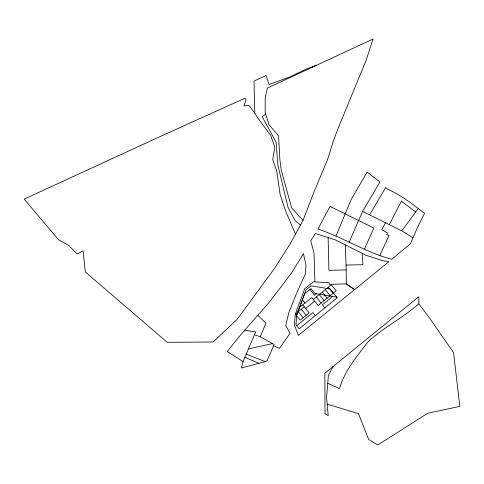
<?xml version="1.0" encoding="UTF-8"?>
<svg xmlns="http://www.w3.org/2000/svg" width="484" height="484" viewBox="0 0 484 484"><rect width="100%" height="100%" fill="white"/><g stroke="black" fill="none" stroke-linecap="round" stroke-linejoin="round"><path stroke-width="0.73" d="M254.808 113.25L249.036 105.452L244.003 105.929L246.029 99.91L245.025 98.179L161.668 135.835L24.2 199.099L58.467 239.665L69.037 245.672L77.18 254.094L83.042 250.809L85.317 271.966L167.27 342.339L213.111 341.988L237.178 319.295L274.355 268.656L289.97 244.184L295.512 234.171L285.608 211.036L280.175 194.725L276.739 171.046L272.728 159.514L274.803 147.239L270.719 135.49L258.922 119.596L254.808 113.25L254.015 81.028L266.043 75.474L269.013 84.512L289.535 77.083L306.239 69.067L316.469 65.286L311.593 67.566M327.783 383.31L328.34 375.463L333.258 366.376L418.817 296.698L418.829 303.849L428.225 316.173L453.581 352.636L459.8 406.385L427.699 413.257L377.877 444.947L368.663 439.478L358.487 413.645L327.208 404.14L326.531 397.503L327.783 383.31L339.417 388.585C344.711 370.744 356.92 356.266 368.082 341.752C383.594 327.365 402.888 317.843 418.829 303.849M243.047 361.566L241.389 367.973L266.182 361.397L267.108 360.653L274.156 344.541L260.192 336.755L254.451 334.728L243.047 361.566L227.335 351.565C240.633 334.021 255.715 317.958 270.005 301.344L291.888 272.462L303.407 253.58L305.991 265.28L305.325 274.168L297.557 290.957L288.809 312.64L285.76 325.563L290.049 333.24L279.462 348.438L273.642 345.764M296.74 315.181L304.751 293.679L310.952 288.627L314.902 293.479L336.822 297.17M303.02 220.323L314.285 191.301L327.614 159.387L333.615 140.197L337.747 129.301L366.303 59.841L373.019 39.053L267.422 88.07L265.208 97.762L265.19 111.211L265.686 114.073L268.971 124.66L278.566 135.865L279.909 160.131L281.307 170.483L291.737 208.047L303.02 220.323L295.512 234.171M364.385 249.127L373.854 228.031L330.058 206.408L317.909 228.974C343.162 237.499 365.928 252.327 391.707 259.351L410.426 243.712L417.099 228.4L424.529 213.42C412.84 204.181 400.958 195.106 387.242 189.014L385.712 187.532L369.588 214.866M336.029 235.92L351.075 199.674L367.126 172.092L379.91 181.936L362.576 211.393L349.17 242.175M260.192 336.755L265.904 323.227L258.026 315.471M254.451 334.728L255.661 332.006L244.517 330.149M379.692 255.812L388.961 235.569L386.728 234.45L387.539 232.979L381.761 229.743L385.573 222.791M389.36 224.667L401.381 201.181L415.695 212.01M362.576 211.393L401.762 230.814L418.2 208.634M333.258 366.376L324.867 373.243L325.006 413.735L328.188 415.587L327.208 404.14M299.65 307.376L311.702 297.551L318.157 305.471L336.156 290.805L331.268 284.804L313.269 299.469M316.403 293.721L314.6 295.192L309.929 289.462M304.267 306.802L295.27 314.134L294.387 325.048L298.447 335.345L388.918 261.626L382.227 260.592L365.946 255.237L335.103 239.774L315.429 233.572L310.728 240.657L314.037 253.332L314.902 281.876M305.64 308.483L314.636 301.151M296.71 325.738L312.821 312.61L315.29 315.635M332.605 296.492L322.423 304.787L324.885 307.812M265.686 114.073L262.219 116.844L276.055 142.054L277.913 165.395L288.053 207.382L295.143 220.71L300.588 225.133M248.51 348.885L272.486 343.61M302.706 304.884L309.155 312.803L300.159 320.136L295.27 314.134L304.763 288.652L313.559 281.791L329.205 282.741L329.265 284.35L346.338 283.872L354.53 289.65L346.338 283.872L346.199 269.939L328.908 270.326L328.14 237.735M345.237 244.819L346.108 265.02L362.885 264.724L362.389 253.35M246.247 354.149L265.153 361.669M244.934 357.337L259.019 363.29M401.762 230.814L412.937 237.704M328.267 287.248L333.155 293.25M325.266 289.692L330.155 295.694M322.265 292.136L327.154 298.138M319.265 294.581L324.153 300.582M316.27 297.025L321.158 303.026M302.439 299.874L304.999 303.014M301.272 309.246L306.16 315.247M298.271 311.69L303.159 317.692M346.108 265.02L346.199 269.939M296.795 314.473L295.954 324.812L299.173 328.763L337.269 297.721L330.106 288.924L310.958 285.856L305.93 289.958L296.795 314.473"/></g></svg>
